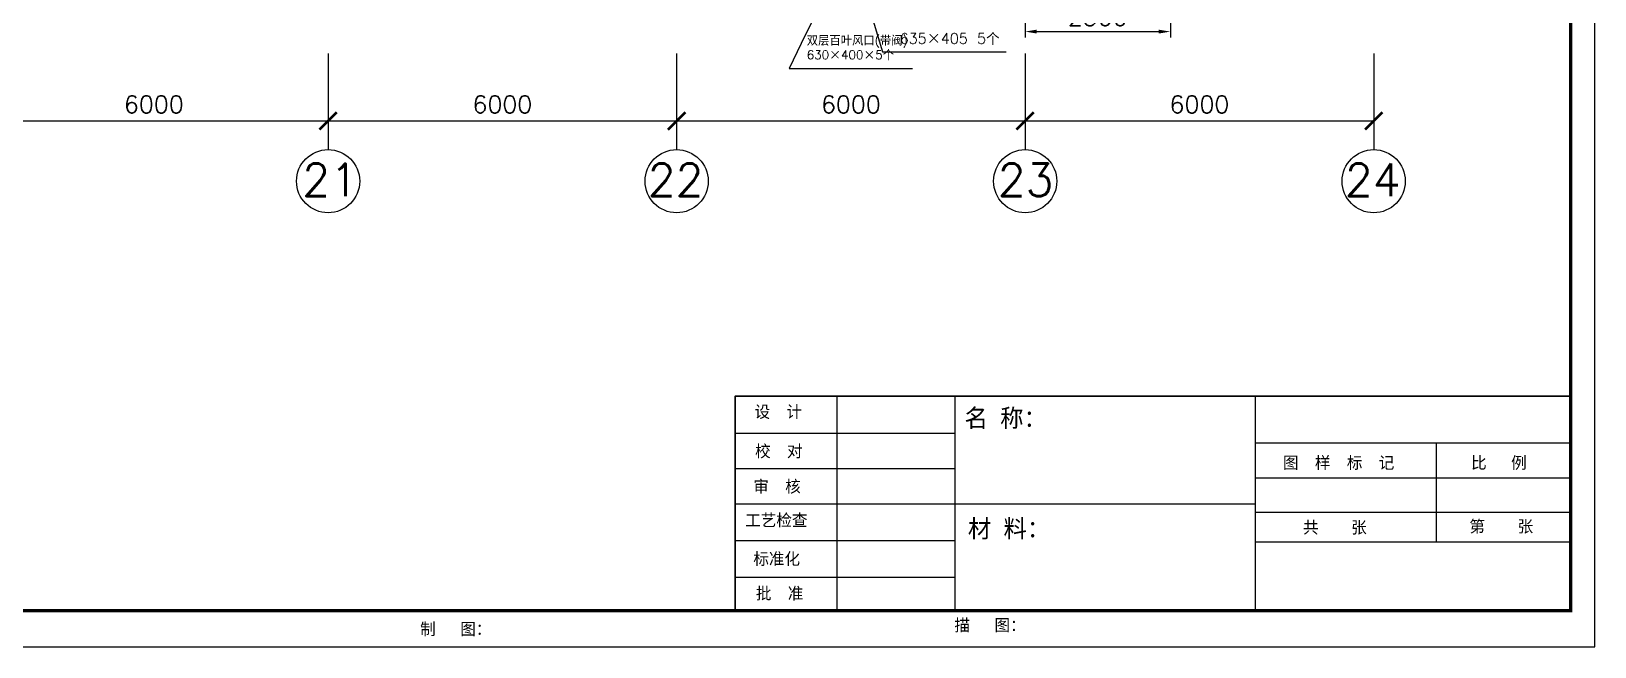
# Model space of a CAD drawing. Extents: x 209403 to 307023, y -44422 to 4539.
# Drawn here: x 226059 to 252973, y -44422 to -33820 of the extents above; entities that cross this region are included whole.
import ezdxf

# ---------------------------------------------------------------- set-up
doc = ezdxf.new("R2010")
doc.units = 0
doc.header["$LTSCALE"] = 60
doc.layers.get('0').update_dxf_attribs({"linetype": 'CONTINUOUS'})
doc.layers.get('DEFPOINTS').update_dxf_attribs({"linetype": 'CONTINUOUS'})
for name, color, linetype in [('SMPEN_THICK', 7, 'CONTINUOUS'), ('吊顶开孔', 7, 'CONTINUOUS'), ('空调风管', 7, 'CONTINUOUS'), ('立柱', 7, 'CONTINUOUS')]:
    doc.layers.add(name, color=color, linetype=linetype)
doc.styles.get("Standard").update_dxf_attribs({"font": 'txt.shx', "height": 300})
doc.dimstyles.get("Standard").update_dxf_attribs({"dimscale": 0, "dimtxt": 2, "dimasz": 200, "dimexe": 100, "dimexo": 100, "dimgap": 100, "dimtad": 1, "dimdec": 0, "dimdsep": 46, "dimtxsty": 'Standard', "dimcen": 0, "dimclrd": 5, "dimclre": 5, "dimclrt": 5, "dimadec": 0, "dimazin": 0, "dimtfac": 1, "dimtdec": 4, "dimtmove": 0, "dimatfit": 0, "dimfxl": 1, "dimtolj": 1, "dimtzin": 0, "dimarcsym": 0})

# ---------------------------------------------------------------- blocks, each defined once
blk = doc.blocks.new('_ARCHTICK')
at = {"color": 0, "linetype": 'ByBlock', "const_width": 0.15}
blk.add_lwpolyline([(-0.5, -0.5), (0.5, 0.5)], dxfattribs=at)
blk = doc.blocks.new('*D8')
at = {"color": 5, "linetype": 'ByBlock', "transparency": 16777216}
for p, q in [((245668, -31154), (245668, -33926)), ((243168, -32702), (243168, -33926)), ((243368, -33826), (245468, -33826))]:
    blk.add_line(p, q, dxfattribs=at)
for points in [[(243368, -33793), (243368, -33859), (243168, -33826)], [(245468, -33793), (245468, -33859), (245668, -33826)]]:
    blk.add_solid(points, dxfattribs=at)
at = {"layer": 'DEFPOINTS', "color": 0, "linetype": 'ByBlock', "transparency": 16777216}
for p in [(245668, -31054), (243168, -32602), (245668, -33826)]:
    blk.add_point(p, dxfattribs=at)
at = {"color": 5, "linetype": 'ByBlock', "transparency": 16777216, "insert": (244418, -33576), "char_height": 300, "attachment_point": 5}
blk.add_mtext('\\A1;2500', dxfattribs=at)

msp = doc.modelspace()

# ---------------------------------------------------------------- linework, layer by layer
at = {"color": 4}
for p, q in [((252973.4, -44421.7), (252973.4, -13460)), ((252560.6, -43802.5), (252560.6, -14182.4)), ((239932, -43802.5), (239932, -40107.6)), ((241962.8, -43802.5), (241962.8, -40107.6)), ((247136, -43802.5), (247136, -40107.6)), ((238177.5, -40742.8), (241962.8, -40742.8)), ((247136, -40909), (252526.4, -40909)), ((250241.4, -40909), (250241.4, -42614.6)), ((238177.5, -41348.9), (241962.8, -41348.9)), ((247136, -41510), (252526.4, -41510)), ((238177.5, -41958.8), (247136, -41958.8)), ((247136, -42104.2), (252543.5, -42104.2)), ((238177.5, -42590.2), (241962.8, -42590.2)), ((247136, -42614.6), (252560.6, -42614.6)), ((238177.5, -43225.4), (241962.8, -43225.4)), ((212000.8, -43802.5), (252560.6, -43802.5)), ((252044.6, -43802.5), (232951.5, -43802.5)), ((209420.6, -44421.7), (252973.4, -44421.7))]:
    msp.add_line(p, q, dxfattribs=at)
at = {"color": 0, "linetype": 'ByBlock'}
for p, q in [((225168.5, -35364.9), (231168.5, -35364.9)), ((231168.5, -35364.9), (237168.5, -35364.9)), ((237168.5, -35364.9), (243168.5, -35364.9)), ((243168.5, -35364.9), (249168.5, -35364.9))]:
    msp.add_line(p, q, dxfattribs=at)
at = {"layer": 'SMPEN_THICK', "color": 4}
for p, q in [((238177.5, -43802.5), (238177.5, -40107.6)), ((238177.5, -40107.6), (252560.6, -40107.6)), ((252560.6, -40107.6), (238177.5, -40107.6)), ((238177.5, -43802.5), (238177.5, -40107.6)), ((238177.5, -40107.6), (252560.6, -40107.6))]:
    msp.add_line(p, q, dxfattribs=at)
for points, const_width in [([(252560.6, -14182.4), (252560.6, -43802.5), (212000.8, -43802.5), (212000.8, -14182.4), (252560.6, -14182.4)], 56.8), ([(238177.5, -43802.5), (238177.5, -40107.6), (252560.6, -40107.6)], 20.6)]:
    msp.add_lwpolyline(points, dxfattribs=dict(at, const_width=const_width))
at = {"layer": '立柱', "color": 0}
for p, q in [((231168.5, -34201.5), (231168.5, -35859.5)), ((237168.5, -34201.5), (237168.5, -35859.5)), ((243168.5, -34201.5), (243168.5, -35859.5)), ((249168.5, -34201.5), (249168.5, -35859.5))]:
    msp.add_line(p, q, dxfattribs=at)
at = {"layer": '立柱'}
for centre in [(231168.5, -36403.2), (237168.5, -36403.2), (243168.5, -36403.2), (249168.5, -36403.2)]:
    msp.add_circle(centre, 543.7, dxfattribs=at)

# ---------------------------------------------------------------- block references
at = {"color": 0, "linetype": 'ByBlock', "xscale": 300, "yscale": 300, "zscale": 300}
for p in [(231168.5, -35364.9), (237168.5, -35364.9), (243168.5, -35364.9), (249168.5, -35364.9)]:
    msp.add_blockref('_ARCHTICK', p, dxfattribs=at)

# ---------------------------------------------------------------- texts
at = {"color": 0, "linetype": 'ByBlock', "char_height": 300, "attachment_point": 5}
for insert in [(228168.5, -35080.5), (234168.5, -35080.5), (240168.5, -35080.5), (246168.5, -35080.5)]:
    msp.add_mtext('\\A1;6000', dxfattribs=dict(at, insert=insert))
at = {"layer": 'SMPEN_THICK', "color": 4, "attachment_point": 1}
for s, insert, char_height, width in [('\\fTxt|b0|i0|c134|p2;设  计', (238509.8, -40269.9), 206.411, 2733.48), ('\\fTxt|b0|i0|c134|p2;名 称：', (242124.9, -40326.6), 309.617, 4270.176), ('\\fTxt|b0|i0|c134|p2;校  对', (238518.3, -40949.2), 206.411, 3753.224), ('\\fTxt|b0|i0|c134|p2;图  样  标  记', (247607.5, -41148), 206.411, 5149.819), ('\\fTxt|b0|i0|c134|p2;比   例', (250845, -41148), 206.411, 11732.038), ('\\fTxt|b0|i0|c134|p2;审  核', (238488.6, -41557.8), 206.411, 2974.251), ('\\fTxt|b0|i0|c134|p2;工艺检查', (238348.3, -42138), 206.411, 2875.112), ('\\fTxt|b0|i0|c134|p2;材 料：', (242181.5, -42230), 309.617, 4971.25), ('\\fTxt|b0|i0|c134|p2;共    张', (247951.2, -42262.1), 206.411, 7434.837), ('\\fTxt|b0|i0|c134|p2;第    张', (250816, -42243.8), 206.411, 4842.875), ('\\fTxt|b0|i0|c134|p2;标准化', (238488.6, -42803.2), 206.411, 2761.805), ('\\fTxt|b0|i0|c134|p2;批  准', (238532.5, -43397.6), 206.411, 1161.374), ('\\fTxt|b0|i0|c134|p2;制   图：', (232753.2, -44011.2), 206.411, 9660.08), ('\\fTxt|b0|i0|c134|p2;描   图：', (241950.6, -43946.3), 206.411, 8130.567)]:
    msp.add_mtext(s, dxfattribs=dict(at, insert=insert, char_height=char_height, width=width))
at = {"layer": '吊顶开孔', "color": 5, "insert": (241009.7, -33954.9), "char_height": 180, "attachment_point": 4}
msp.add_mtext('\\A1;635\\fTxt|b0|i0|c134|p2;×\\Ftxt.shx;405 5\\fTxt|b0|i0|c134|p2;个', dxfattribs=at)
at = {"layer": '空调风管', "color": 3, "insert": (239408.4, -34110.3), "char_height": 150, "attachment_point": 4}
msp.add_mtext('\\fTxt|b0|i0|c134|p2;双层百叶风口\\Ftxt.shx;(\\fTxt|b0|i0|c134|p2;带阀\\Ftxt.shx;)\\P630\\fTxt|b0|i0|c134|p2;×\\Ftxt.shx;400\\fTxt|b0|i0|c134|p2;×\\Ftxt.shx;5\\fTxt|b0|i0|c134|p2;个', dxfattribs=at)
at = {"layer": '立柱'}
for s, p in [('21', (230721.9, -36658.1)), ('22', (236671.1, -36658.1)), ('23', (242696, -36658.1)), ('24', (248671.1, -36658.1))]:
    msp.add_text(s, height=560, dxfattribs=at).set_placement(p)

# ---------------------------------------------------------------- dimensions: what is measured, and where the dimension line sits
at = {"layer": '空调风管', "color": 3}
dim = msp.add_linear_dim(base=(245668.5, -33826), p1=(243168.5, -32602.2), p2=(245668.5, -31053.6), dimstyle='Standard', override={"dimscale": 1}, dxfattribs=at)
dim.commit()
dim.dimension.update_dxf_attribs({"geometry": '*D8', "text_midpoint": (244418.5, -33576)})

# ---------------------------------------------------------------- leaders
at = {"layer": '吊顶开孔', "color": 5, "annotation_type": 0, "has_hookline": 1, "hookline_direction": 0, "text_width": 1830.2}
msp.add_leader([(240148.7, -32303.3), (240709.7, -34173.4), (240909.7, -34173.4)], dimstyle='Standard', override={"dimscale": 1}, dxfattribs=at)
at = {"layer": '空调风管', "color": 5, "annotation_type": 0, "has_hookline": 1, "hookline_direction": 0, "text_width": 1818.6}
msp.add_leader([(240168.5, -32322.2), (239379.6, -33889.7), (239108.4, -34459.5), (239308.4, -34459.5)], dimstyle='Standard', override={"dimscale": 1}, dxfattribs=at)

doc.saveas('drawing.dxf')
